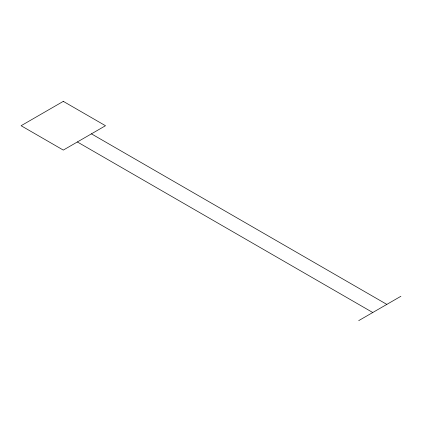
<?xml version="1.0" encoding="UTF-8"?>
<svg xmlns="http://www.w3.org/2000/svg" width="422" height="422" viewBox="0 0 422 422"><rect width="100%" height="100%" fill="white"/><g stroke="black" fill="none" stroke-linecap="round" stroke-linejoin="round"><path stroke-width="0.63" d="M358.7 320.636L400.9 296.276M91.432 133.848L386.832 304.394M77.368 141.971L372.768 312.517M63.3 101.364L21.1 125.724L63.3 150.09L105.5 125.724L63.3 101.364"/></g></svg>
